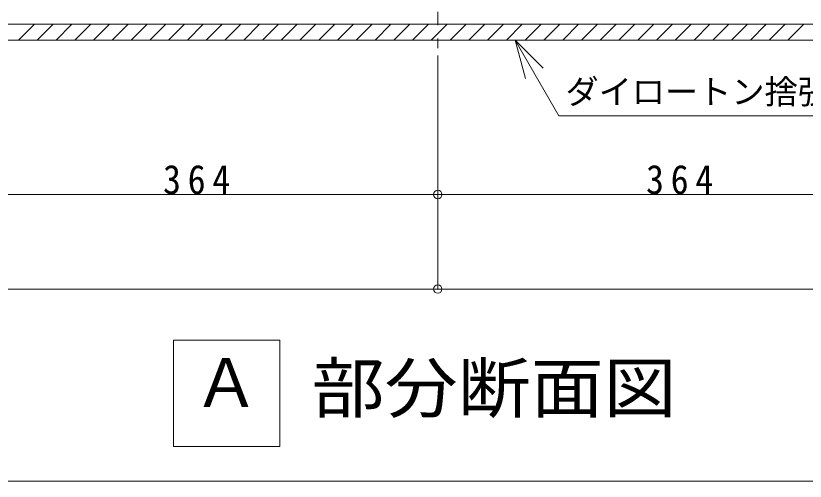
# Model space of a CAD drawing. Units: millimetres at full size, sheet at 1:10. Extents: x -2077 to 2023, y -1433 to 1417.
# Drawn here: x 409 to 1004, y 57 to 407 of the extents above; entities that cross this region are included whole.
import ezdxf
from ezdxf.enums import TextEntityAlignment as Align

# ---------------------------------------------------------------- set-up
doc = ezdxf.new("R2010")
doc.units = ezdxf.units.MM
doc.header["$LTSCALE"] = 10
doc.linetypes.add('CHAIN1', pattern=[8, 5, -1, 1, -1])
for name, color, linetype, lineweight in [('1-0_断面', 7, 'Continuous', 9), ('1-1_寸法', 7, 'Continuous', 9), ('1-2_文字', 7, 'Continuous', 9), ('F-1_レイアウト', 7, 'Continuous', 9)]:
    doc.layers.add(name, color=color, linetype=linetype, lineweight=lineweight)
doc.styles.add('ＭＳ ゴシック', font='')
doc.styles.get('ＭＳ ゴシック').set_extended_font_data('MS Gothic')

msp = doc.modelspace()

# ---------------------------------------------------------------- linework, layer by layer
at = {"layer": '1-0_断面', "color": 4, "linetype": 'CHAIN1'}
msp.add_line((727.35, 1270.18), (727.35, 382.88), dxfattribs=at)
at = {"layer": '1-0_断面'}
for p, q in [((-253.81, 400.96), (1689.45, 400.96)), ((411.39, 388.96), (423.39, 400.96)), ((425.54, 388.96), (437.54, 400.96)), ((439.68, 388.96), (451.68, 400.96)), ((453.82, 388.96), (465.82, 400.96)), ((467.96, 388.96), (479.96, 400.96)), ((482.1, 388.96), (494.1, 400.96)), ((496.25, 388.96), (508.25, 400.96)), ((510.39, 388.96), (522.39, 400.96)), ((524.53, 388.96), (536.53, 400.96)), ((538.67, 388.96), (550.67, 400.96)), ((552.82, 388.96), (564.82, 400.96)), ((566.96, 388.96), (578.96, 400.96)), ((581.1, 388.96), (593.1, 400.96)), ((595.24, 388.96), (607.24, 400.96)), ((609.38, 388.96), (621.38, 400.96)), ((623.53, 388.96), (635.53, 400.96)), ((637.67, 388.96), (649.67, 400.96)), ((651.81, 388.96), (663.81, 400.96)), ((665.95, 388.96), (677.95, 400.96)), ((680.09, 388.96), (692.09, 400.96)), ((694.24, 388.96), (706.24, 400.96)), ((708.38, 388.96), (720.38, 400.96)), ((708.38, 388.96), (720.38, 400.96)), ((722.52, 388.96), (734.52, 400.96)), ((736.66, 388.96), (748.66, 400.96)), ((750.8, 388.96), (762.8, 400.96)), ((764.95, 388.96), (776.95, 400.96)), ((779.09, 388.96), (791.09, 400.96)), ((793.23, 388.96), (805.23, 400.96)), ((807.37, 388.96), (819.37, 400.96)), ((821.52, 388.96), (833.52, 400.96)), ((835.66, 388.96), (847.66, 400.96)), ((849.8, 388.96), (861.8, 400.96)), ((863.94, 388.96), (875.94, 400.96)), ((878.08, 388.96), (890.08, 400.96)), ((892.23, 388.96), (904.23, 400.96)), ((906.37, 388.96), (918.37, 400.96)), ((920.51, 388.96), (932.51, 400.96)), ((934.65, 388.96), (946.65, 400.96)), ((948.79, 388.96), (960.79, 400.96)), ((962.94, 388.96), (974.94, 400.96)), ((977.08, 388.96), (989.08, 400.96)), ((991.22, 388.96), (1003.22, 400.96)), ((-253.81, 388.96), (1689.45, 388.96))]:
    msp.add_line(p, q, dxfattribs=at)
at = {"layer": '1-1_寸法'}
for p, q in [((727.35, 272.68), (727.35, 377.32)), ((363.35, 272.68), (727.35, 272.68)), ((727.35, 201.51), (727.35, 272.68)), ((727.35, 272.68), (1091.35, 272.68)), ((-182.65, 201.51), (727.35, 201.51)), ((727.35, 201.51), (1637.35, 201.51))]:
    msp.add_line(p, q, dxfattribs=at)
for centre in [(727.35, 272.68), (727.35, 201.51)]:
    msp.add_circle(centre, 3.19, dxfattribs=at)
at = {"layer": '1-2_文字'}
for p, q in [((785.7, 388.96), (793.47, 359.99)), ((785.7, 388.96), (806.92, 367.75)), ((818.6, 331.98), (785.7, 388.96)), ((818.6, 331.98), (1544.87, 331.98)), ((528.29, 162.97), (528.29, 82.97)), ((608.29, 162.97), (528.29, 162.97)), ((608.29, 82.97), (608.29, 162.97)), ((528.29, 82.97), (608.29, 82.97))]:
    msp.add_line(p, q, dxfattribs=at)
at = {"layer": 'F-1_レイアウト'}
msp.add_line((-677.43, 56.81), (2022.57, 56.81), dxfattribs=at)

# ---------------------------------------------------------------- texts
at = {"layer": '1-1_寸法', "char_height": 21.99, "attachment_point": 7, "style": 'ＭＳ ゴシック'}
for insert in [(520.35, 272.68), (884.35, 272.68)]:
    msp.add_mtext('\\T1.38;\\W0.9;364', dxfattribs=dict(at, insert=insert))
at = {"layer": '1-2_文字', "style": 'ＭＳ ゴシック'}
for s, height, p in [('ダイロートン捨張工法用t9(t12)＋捨張用石膏ボードt9.5(t12.5)', 18.33, (823.63, 335.42)), ('Ａ', 36.66, (543.01, 101.8))]:
    msp.add_text(s, height=height, dxfattribs=at).set_placement(p, align=Align.BOTTOM_LEFT)
at = {"layer": '1-2_文字', "style": 'ＭＳ ゴシック', "width": 1.1}
msp.add_text('部分断面図', height=36.66, dxfattribs=at).set_placement((632.33, 97.66), align=Align.BOTTOM_LEFT)

doc.saveas('drawing.dxf')
